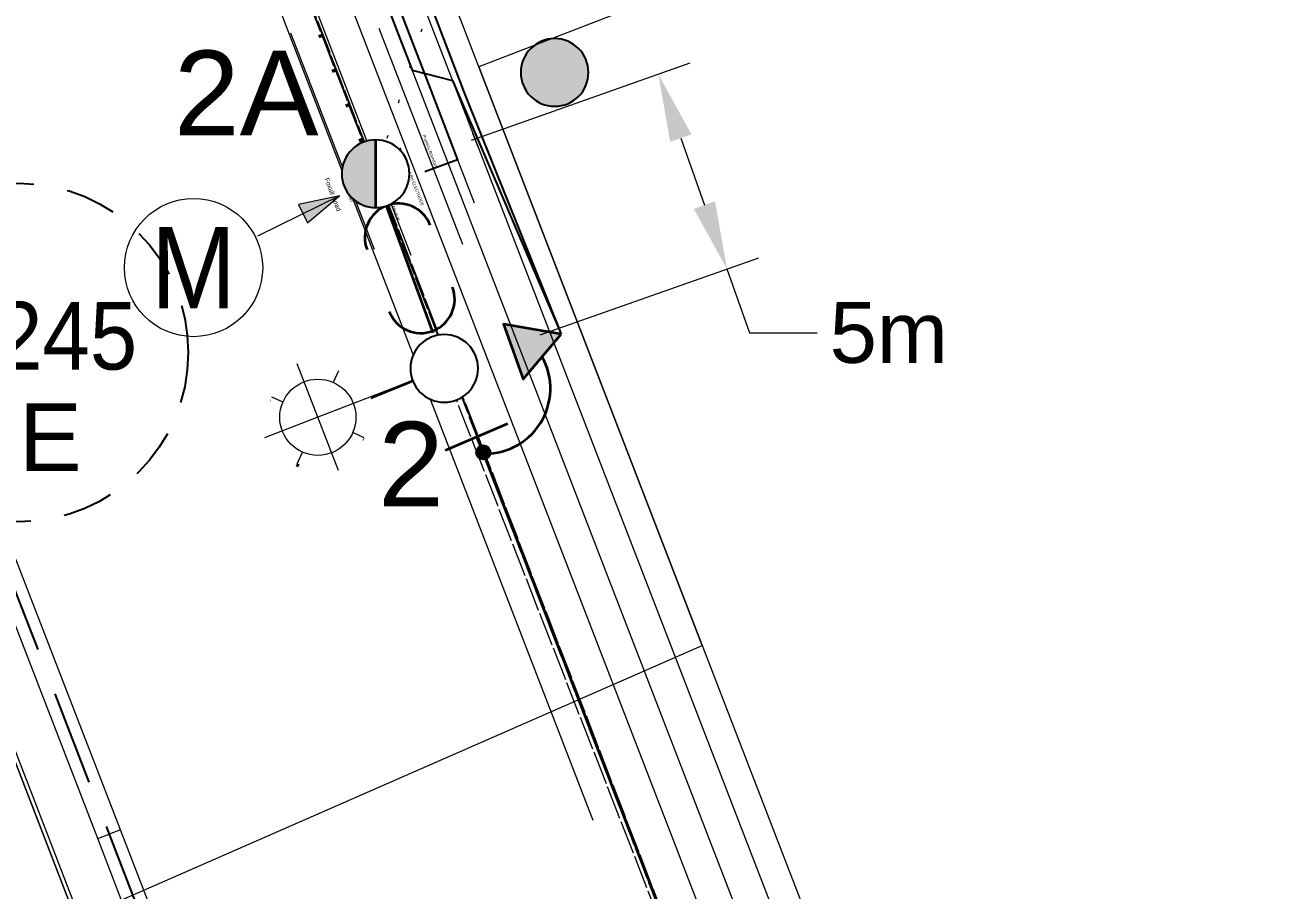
# Model space of a CAD drawing. Header units: metres. Extents: x 0 to 311631, y 0 to 6270612.
# Drawn here: x 311094.46 to 311131.06, y 6270020.09 to 6270045.66 of the extents above; entities that cross this region are included whole.
import ezdxf
from ezdxf import colors
from ezdxf.entities.mleader import LeaderData, LeaderLine
from ezdxf.enums import TextEntityAlignment as Align
from ezdxf.math import Vec2, Vec3

# ---------------------------------------------------------------- set-up
doc = ezdxf.new("R2010")
doc.units = ezdxf.units.M
for name, pattern in [('Cable Exist OH', [1, 1, 0]), ('Cable Remove', [1, 0, -1]), ('Dash', [5, 3, -2]), ('DOT', [6.35, 0, -6.35]), ('IE Trench LV', [6, 4, -2]), ('PHANTOM', [6.15, 3, -0.75, 0.3, -0.75, 0.3, -0.75, 0.3]), ('PHANTOMX2', [6.6, 3, -0.75, 0.2, -0.75, 0.2, -0.75, 0.2, -0.75])]:
    doc.linetypes.add(name, pattern=pattern)
doc.layers.get('0').update_dxf_attribs({"color": 6})
for name, color, linetype, lineweight in [('_User Dimensions', 140, 'Continuous', 13), ('_User Miscellaneous1', 30, 'Continuous', 13), ('_User Miscellaneous2', 31, 'Continuous', 13), ('_User Miscellaneous5', 121, 'Continuous', 13), ('_User Miscellaneous7', 7, 'Continuous', 13), ('_User_HV_Exist', 1, 'Continuous', 35), ('_User_LV_Exist', 5, 'Continuous', 35), ('Cadastre Developer_SP_NEW', 92, 'Continuous', 15), ('Cadastre Land Parcels_SP_EXT', 118, 'Continuous', 15), ('Cadastre Roads_SP_EXT', 218, 'Continuous', 15), ('Mains_HV_EXT', 13, 'Continuous', 25), ('Mains_LV_EXT', 163, 'Continuous', 25), ('Mains_SL_EXT', 131, 'Continuous', 25), ('Services_SP_MOD', 3, 'PHANTOMX2', 20)]:
    doc.layers.add(name, color=color, linetype=linetype, lineweight=lineweight)
doc.layers.add('_User Miscellaneous10', color=252, linetype='Continuous', lineweight=13, plot=False, transparency=0.75)
for name, color, linetype in [('Mains_HV_New_V17', 2, 'Cable x'), ('Mains_LV_New_T84', 2, 'Cable x'), ('Notes_SL_MISC', 4, 'Continuous'), ('SupportsOH_SP_TR_HV_LV_SL_MOD', 3, 'Continuous'), ('SupportsOH_SP_TR_HV_LV_SL_NEW', 2, 'Continuous'), ('Trench_SP_NEW', 2, 'Continuous')]:
    doc.layers.add(name, color=color, linetype=linetype)
doc.styles.add('iecARIAL', font='arial.ttf', dxfattribs={"height": 2})
doc.styles.add('POLE_LABEL', font='arial.ttf', dxfattribs={"height": 2})
doc.styles.add('SL_LABEL', font='arial.ttf', dxfattribs={"height": 2})
doc.styles.get("Standard").update_dxf_attribs({"font": 'arial.ttf'})
doc.linetypes.add('Cable E UG', pattern='A,5,-0.1,["E",Standard,S=1.5,R=0,X=0,Y=-0.75],-1.45', length=6.55)
doc.linetypes.add('Cable New UG', pattern='A,5.5,-0.01,["X",Standard,S=1.8,R=0,X=0,Y=-0.94],-1.7', length=7.21)
doc.linetypes.add('Cable x', pattern='A,4.5,-0.01,["X",Standard,S=1.25,R=0,X=0,Y=-0.65],-1.2', length=5.71)
doc.linetypes.add('IE Trench HV', pattern='A,4,-0.4,["/",Standard,S=2,R=0,X=0.25,Y=-1],-1.6', length=6)
doc.dimstyles.new('1.8mm_1_1000', dxfattribs={"dimtxt": 1.8, "dimasz": 2, "dimexe": 1, "dimexo": 3, "dimgap": 0.5, "dimtad": 0, "dimtoh": 1, "dimlfac": -1, "dimzin": 12, "dimdsep": 46, "dimtxsty": 'Standard', "dimcen": 1, "dimclrd": 256, "dimclre": 256, "dimclrt": 256, "dimazin": 3, "dimtfac": 1, "dimtmove": 0, "dimatfit": 3, "dimfxl": 1, "dimtolj": 1, "dimtzin": 0, "dimlwd": -1, "dimlwe": -1, "dimarcsym": 0})
doc.dimstyles.new('1.8mm_1_50', dxfattribs={"dimtxt": 0.09, "dimasz": 0.1, "dimexe": 0.05, "dimexo": 0.15, "dimgap": 0.025, "dimtad": 0, "dimtoh": 1, "dimlfac": -1, "dimzin": 12, "dimdsep": 46, "dimtxsty": 'Standard', "dimcen": 1, "dimclrd": 256, "dimclre": 256, "dimclrt": 256, "dimazin": 3, "dimtfac": 1, "dimtmove": 0, "dimatfit": 3, "dimfxl": 1, "dimtolj": 1, "dimtzin": 0, "dimlwd": -1, "dimlwe": -1, "dimarcsym": 0})

# ---------------------------------------------------------------- blocks, each defined once
blk = doc.blocks.new('*U507')
at = {"transparency": 33554687}
blk.add_hatch(color=256, dxfattribs=at).paths.add_polyline_path([(-1, 0, 1), (1, 0, 1)])
blk.add_lwpolyline([(-1, 0, 1), (1, 0, 1)], format="xyb", close=True, dxfattribs=at)
at = {"transparency": 33554687, "flags": 8}
blk.add_attdef('pNumber', text='', height=2, dxfattribs=at).set_placement((2.712, 1.75), align=Align.MIDDLE_CENTER)
at = {"transparency": 33554687, "style": 'POLE_LABEL', "flags": 9}
for tag, p in [('STRUCTURE_PLANT_NUMBER', (1.567, -0.722)), ('STREET_CODE', (1.567, -0.95))]:
    blk.add_attdef(tag, text='', height=0.2, dxfattribs=at).set_placement(p, align=Align.MIDDLE_LEFT)
at = {"transparency": 33554687, "flags": 9}
for tag, p in [('OWNED_BY', (1.567, -1.15)), ('SPECIAL_USE', (1.567, -1.55)), ('PARENT', (1.567, -1.35)), ('STATE', (1.567, -1.75)), ('cLV', (1.567, -2.15)), ('USAGE', (1.567, -1.95)), ('hDepth', (1.567, -2.35)), ('hDia', (1.567, -2.55)), ('cHV', (1.567, -2.75)), ('LBRACKET', (1.567, -2.95)), ('LExisting', (1.567, -3.15)), ('LANTNUMBER', (1.567, -3.35)), ('LOther', (1.567, -3.55)), ('LRemove', (1.567, -3.75)), ('LEGEND', (1.567, -3.95)), ('cLinedev', (1.567, -4.15)), ('LOCATION', (1.567, -4.35)), ('pExisting', (1.567, -4.55)), ('PFNUMBER', (1.567, -4.75)), ('pFooting', (1.567, -5.15)), ('NEWPFNUMBER', (1.567, -4.95)), ('pNew', (1.567, -5.35)), ('pRelocate', (1.567, -5.75)), ('pRemove', (1.567, -5.95)), ('pReplace', (1.567, -6.15)), ('pStay', (1.567, -6.35)), ('pType', (1.567, -6.55)), ('cspan', (1.567, -6.75)), ('STREETNAME', (1.567, -6.95)), ('SUBURB', (1.567, -7.15)), ('NOTES', (1.567, -7.35)), ('OPERATED_BY', (1.567, -7.764)), ('MAINTAINED_BY', (1.567, -7.565))]:
    blk.add_attdef(tag, text='', height=0.2, dxfattribs=at).set_placement(p, align=Align.MIDDLE_LEFT)
at = {"transparency": 33554687, "flags": 1}
blk.add_attdef('Z', (1.567, -8.079), '', height=0.2, dxfattribs=at)
blk = doc.blocks.new('*U386')
h = blk.add_hatch(color=256)
h.dxf.hatch_style = 1
h.paths.add_polyline_path([(2.07, 2.822), (0.485, 2.125), (1.881, 1.1)])
h = blk.add_hatch(color=256)
h.dxf.hatch_style = 1
edge = h.paths.add_edge_path()
edge.add_arc((2.102, -1.354), 0.2, -32.7884, 327.2116)
for p, q in [((1.14, -1.924), (2.223, -0.242)), ((1.681, -1.083), (2.102, -1.354))]:
    blk.add_line(p, q)
at = {"flags": 128}
blk.add_lwpolyline([(2.07, 2.822), (0.485, 2.125), (1.881, 1.1)], close=True, dxfattribs=at)
blk.add_circle((2.102, -1.354), 0.2)
blk = doc.blocks.new('*U385')
for tag, height, rotation, flags, p in [('LNUMBER', 1, 201.9506, 8, (-5.307, 6.444)), ('LANTNUMBER', 0.2, 270, 9, (-1.4, 2.6)), ('LOUTREACH', 0.2, 270, 9, (-1.4, 2.2)), ('LOUTREACHVOCAB', 0.2, 270, 9, (-1.4, 2)), ('LRATECODE', 0.2, 270, 9, (-1.4, 1.8)), ('LREMOVE', 0.2, 270, 9, (-1.4, 1.6)), ('LREPLACE', 0.2, 270, 9, (-1.4, 1.4)), ('LTYPE', 0.2, 270, 9, (-1.4, 1.2)), ('LTYPEVOCAB', 0.2, 270, 9, (-1.4, 1)), ('LEGEND', 0.2, 270, 9, (-1.4, 0.8)), ('SUBURB', 0.2, 270, 9, (-1.4, 0.6)), ('STREETNAME', 0.2, 270, 9, (-1.4, 0.4)), ('LOCATION', 0.2, 270, 9, (-1.4, 0.2)), ('LNEW', 0.2, 270, 9, (-6.4, 0)), ('LMASTVOCAB', 0.2, 270, 9, (-6.2, 0)), ('LMAST', 0.2, 270, 9, (-6, 0)), ('LLAMPVOCAB', 0.2, 270, 9, (-5.8, 0)), ('LLAMP', 0.2, 270, 9, (-5.6, 0)), ('LEXIST', 0.2, 270, 9, (-5.4, 0)), ('LCHARGE3PERCENT', 0.2, 270, 9, (-5.2, 0)), ('LCHARGE3', 0.2, 270, 9, (-5, 0)), ('LCHARGE2PERCENT', 0.2, 270, 9, (-4.8, 0)), ('LCHARGE2', 0.2, 270, 9, (-4.6, 0)), ('LCHARGE1PERCENT', 0.2, 270, 9, (-4.4, 0)), ('LCHARGE1', 0.2, 270, 9, (-4.2, 0)), ('LCATEGORY', 0.2, 270, 9, (-4, 0)), ('LBRACKETVOCAB', 0.2, 270, 9, (-3.8, 0)), ('LBRACKET', 0.2, 270, 9, (-3.6, 0)), ('LKINGHEIGHT', 0.2, 270, 9, (-3.4, 0)), ('CREPLACE', 0.2, 270, 9, (-3.2, 0)), ('CREMOVE', 0.2, 270, 9, (-3, 0)), ('CNUMBER', 0.2, 270, 9, (-2.8, 0)), ('CNEW', 0.2, 270, 9, (-2.6, 0)), ('CEXIST', 0.2, 270, 9, (-2.4, 0)), ('USAGE', 0.2, 270, 9, (-2.2, 0)), ('STATE', 0.2, 270, 9, (-2, 0)), ('OWNED_BY', 0.2, 270, 9, (-1.8, 0)), ('ORIENTATION', 0.2, 270, 9, (-1.6, 0)), ('OPERATING_VOLTAGE', 0.2, 270, 9, (-1.4, 0)), ('NOTES', 0.2, 270, 9, (-1.4, 0)), ('NO_PHASES', 0.2, 270, 9, (-1.2, 0)), ('LANTERN_TYPE', 0.2, 270, 9, (-1, 0)), ('LANTERN_PURPOSE', 0.2, 270, 9, (-0.8, 0)), ('CONTROL_TYPE', 0.2, 270, 9, (-0.6, 0)), ('CONSTRUCTED_VOLTAGE', 0.2, 270, 9, (-0.4, 0)), ('MAINTAINED_BY', 0.2, 270, 9, (-1.4, -0.663))]:
    blk.add_attdef(tag, text='', height=height, rotation=rotation, dxfattribs=dict(flags=flags)).set_placement(p, align=Align.MIDDLE_LEFT)
at = {"style": 'SL_LABEL'}
for tag, height, rotation, flags, p in [('ASSET_NUM', 1, 201.9506, 8, (-4.559, 4.589)), ('STREET_CODE', 0.001, 270, 9, (0.001, 0))]:
    blk.add_attdef(tag, text='', height=height, rotation=rotation, dxfattribs=dict(at, flags=flags)).set_placement(p, align=Align.MIDDLE_LEFT)
for tag, p, height, flags in [('Z', (0, 0), 0.001, 1), ('OPERATED_BY', (-1.4, -0.407), 0.2, 9)]:
    blk.add_attdef(tag, p, '', height=height, rotation=270, dxfattribs=dict(flags=flags))
blk.add_wipeout([(-3.716, 6.007), (-3.531, 7.225), (-2.781, 8.203), (-1.563, 8.018), (-0.585, 7.269), (-0.77, 6.05), (-1.52, 5.073), (-2.738, 5.257)])
for p, q in [((1.56, 8.133), (-1.107, 7.058)), ((-2.571, 7.681), (-2.711, 8.029)), ((-1.59, 5.246), (-2.711, 8.029)), ((-1.563, 8.018), (-1.71, 7.673)), ((-0.759, 7.198), (-3.542, 6.077)), ((-3.531, 7.225), (-3.186, 7.078)), ((-3.194, 6.217), (-3.542, 6.077)), ((-0.77, 6.05), (-1.115, 6.197)), ((-2.738, 5.257), (-2.591, 5.602)), ((-1.59, 5.246), (-1.73, 5.594))]:
    blk.add_line(p, q)
blk.add_circle((-2.15, 6.638), 1.125)
blk = doc.blocks.new('*U408')
at = {"flags": 9}
for tag, p in [('LRATECODE', (-7.4, 0)), ('LOUTREACHVOCAB', (-7.2, 0)), ('LOUTREACH', (-7, 0)), ('LANTNUMBER', (-6.6, 0)), ('LNEW', (-6.4, 0)), ('LMASTVOCAB', (-6.2, 0)), ('LMAST', (-6, 0)), ('LLAMPVOCAB', (-5.8, 0)), ('LLAMP', (-5.6, 0)), ('OWNED_BY', (-1.8, 0)), ('ORIENTATION', (-1.6, 0)), ('OPERATING_VOLTAGE', (-1.4, 0)), ('NO_PHASES', (-1.2, 0)), ('LANTERN_TYPE', (-1, 0)), ('LANTERN_PURPOSE', (-0.8, 0)), ('CONTROL_TYPE', (-0.6, 0)), ('CONSTRUCTED_VOLTAGE', (-0.4, 0))]:
    blk.add_attdef(tag, text='', height=0.001, rotation=270, dxfattribs=at).set_placement(p, align=Align.MIDDLE_LEFT)
at = {"style": 'SL_LABEL', "flags": 9}
blk.add_attdef('STREET_CODE', text='', height=0.001, rotation=270, dxfattribs=at).set_placement((0.001, 0), align=Align.MIDDLE_LEFT)
at = {"flags": 1}
blk.add_attdef('Z', (0, 0), '', height=0.001, rotation=270, dxfattribs=at)
at = {"width": 0.9}
blk.add_attdef('LNUMBER', text='', height=1, rotation=201.1244, dxfattribs=at).set_placement((-6.89, -1.59), align=Align.MIDDLE_LEFT)
at = {"flags": 9}
for tag, p in [('LREMOVE', (0, -7.6)), ('LREPLACE', (0, -7.8)), ('LTYPE', (0, -8)), ('LTYPEVOCAB', (0, -8.2)), ('LEGEND', (0, -8.4)), ('SUBURB', (0, -8.6)), ('STREETNAME', (0, -8.8)), ('LOCATION', (0, -9)), ('NOTES', (0, -9.2)), ('MAINTAINED_BY', (0, -9.863))]:
    blk.add_attdef(tag, text='', height=0.001, dxfattribs=at).set_placement(p, align=Align.MIDDLE_LEFT)
blk.add_attdef('OPERATED_BY', (0, -9.607), '', height=0.001, dxfattribs=at)
blk.add_wipeout([(-5.305, -2.05), (-5.103, -0.834), (-4.339, 0.133), (-3.124, -0.07), (-2.157, -0.833), (-2.36, -2.049), (-3.123, -3.016), (-4.338, -2.813)])
for p, q in [((-3.731, -1.442), (-4.339, 0.133)), ((0, 0), (-3.731, -1.442)), ((-3.124, -0.07), (-3.276, -0.413)), ((-5.103, -0.834), (-4.76, -0.986)), ((-3.731, -1.442), (-5.305, -2.05)), ((-3.123, -3.016), (-3.731, -1.442)), ((-2.36, -2.049), (-2.702, -1.897)), ((-4.338, -2.813), (-4.187, -2.47))]:
    blk.add_line(p, q)
blk.add_circle((-3.731, -1.442), 1.125)
for tag, p in [('LEXIST', (-5.4, 0)), ('LCHARGE3PERCENT', (-5.2, 0)), ('LCHARGE3', (-5, 0)), ('LCHARGE2PERCENT', (-4.8, 0)), ('LCHARGE2', (-4.6, 0)), ('LCHARGE1PERCENT', (-4.4, 0)), ('LCHARGE1', (-4.2, 0)), ('LCATEGORY', (-4, 0)), ('LBRACKETVOCAB', (-3.8, 0)), ('LBRACKET', (-3.6, 0)), ('LKINGHEIGHT', (-3.4, 0)), ('CREPLACE', (-3.2, 0)), ('CREMOVE', (-3, 0)), ('CNUMBER', (-2.8, 0)), ('CNEW', (-2.6, 0)), ('CEXIST', (-2.4, 0)), ('USAGE', (-2.2, 0)), ('STATE', (-2, 0))]:
    blk.add_attdef(tag, text='', height=0.001, rotation=270, dxfattribs=at).set_placement(p, align=Align.MIDDLE_LEFT)
blk = doc.blocks.new('*U454')
h = blk.add_hatch(color=256)
h.dxf.hatch_style = 1
h.paths.add_polyline_path([(1.459, 2.633), (1.875, 2.355), (2.223, 3.325)])
blk.add_line((2.223, 3.325), (0.973, 1.455))
at = {"flags": 128}
blk.add_lwpolyline([(1.459, 2.633), (1.875, 2.355), (2.223, 3.325), (1.459, 2.633)], dxfattribs=at)
blk.add_circle((0, 0), 1.7)
at = {"width": 0.9}
blk.add_attdef('CODE', text='', height=1.8, dxfattribs=at).set_placement((0, 0), align=Align.MIDDLE_CENTER)
at = {"flags": 1}
blk.add_attdef('Z', (0, 0), '', height=0.2, dxfattribs=at)
blk = doc.blocks.new('*U357')
blk.add_circle((0, 0), 1)
blk = doc.blocks.new('*U473')
at = {"layer": '_User Miscellaneous7', "transparency": 33554687}
h = blk.add_hatch(color=256, dxfattribs=at)
h.dxf.hatch_style = 1
h.paths.add_polyline_path([(0.025, 0, 1), (-0.025, 0, 1)])
h = blk.add_hatch(color=256, dxfattribs=at)
h.dxf.hatch_style = 1
h.paths.add_polyline_path([(0.025, 0, 1), (-0.025, 0, 1)])
for p, q in [((-0.075, -0.125), (0.075, -0.125)), ((-0.05, -0.1625), (0.05, -0.1625)), ((-0.025, -0.2), (0.025, -0.2)), ((0, -0.025), (0, -0.125))]:
    blk.add_line(p, q, dxfattribs=at)
blk.add_circle((0, 0), 0.025, dxfattribs=at)
at = {"layer": '_User Miscellaneous7', "color": 7, "transparency": 33554687, "insert": (0, -0.3), "char_height": 0.09, "attachment_point": 4, "rotation": 270, "style": 'iecARIAL'}
blk.add_mtext('4.8m ELECTRODE', dxfattribs=at)
blk = doc.blocks.new('*D474')
at = {"layer": '_User Miscellaneous5', "transparency": 16777216}
for p, q in [((311105.656, 6270041.742), (311105.548, 6270042.022)), ((311104.817, 6270041.418), (311104.709, 6270041.698)), ((311104.82, 6270041.687), (311105.003, 6270041.758)), ((311105.473, 6270041.939), (311105.29, 6270041.868))]:
    blk.add_line(p, q, dxfattribs=at)
for points in [[(311105.467, 6270041.955), (311105.479, 6270041.923), (311105.566, 6270041.975)], [(311104.814, 6270041.702), (311104.826, 6270041.671), (311104.727, 6270041.651)]]:
    blk.add_solid(points, dxfattribs=at)
at = {"layer": '_User Miscellaneous5', "transparency": 16777216, "insert": (311105.146, 6270041.813), "char_height": 0.09, "attachment_point": 5, "rotation": 21.1105}
blk.add_mtext('\\A1;1.0m', dxfattribs=at)
blk = doc.blocks.new('POLE_NEW')
at = {"width": 0.9, "flags": 8}
blk.add_attdef('pNumber', text='', height=2, dxfattribs=at).set_placement((3, 3), align=Align.MIDDLE_CENTER)
at = {"style": 'POLE_LABEL', "flags": 9}
for tag, p in [('STRUCTURE_PLANT_NUMBER', (1.145, 0.093)), ('STREET_CODE', (1.145, -0.2))]:
    blk.add_attdef(tag, text='', height=0.2, dxfattribs=at).set_placement(p, align=Align.MIDDLE_LEFT)
at = {"flags": 9}
for tag, height, p in [('OWNED_BY', 0.2, (1.145, -0.4)), ('SPECIAL_USE', 0.2, (1.145, -0.8)), ('PARENT', 0.2, (1.145, -0.6)), ('STATE', 0.2, (1.145, -1)), ('USAGE', 0.2, (1.145, -1.2)), ('cLV', 0.2, (1.145, -1.4)), ('hDepth', 0.2, (1.145, -1.6)), ('hDia', 0.2, (1.145, -1.8)), ('cHV', 0.2, (1.145, -2)), ('LBRACKET', 0.2, (1.145, -2.2)), ('LExisting', 0.2, (1.145, -2.4)), ('LANTNUMBER', 0.2, (1.145, -2.6)), ('LOther', 0.2, (1.145, -2.8)), ('LRemove', 0.2, (1.145, -3)), ('cLinedev', 0.2, (1.145, -3.4)), ('LEGEND', 0.2, (1.145, -3.2)), ('pExisting', 0.2, (1.145, -3.6)), ('PFNUMBER', 0.2, (1.145, -3.8)), ('NEWPFNUMBER', 0.2, (1.145, -4)), ('pFooting', 0.2, (1.145, -4.2)), ('pNew', 0.2, (1.145, -4.4)), ('pRelocate', 0.2, (1.145, -4.8)), ('pRemove', 0.2, (1.145, -5)), ('pReplace', 0.2, (1.145, -5.2)), ('pStay', 0.2, (1.145, -5.4)), ('cspan', 0.2, (1.145, -5.8)), ('pType', 0.2, (1.145, -5.6)), ('SUBURB', 0.2, (1.145, -6)), ('STREETNAME', 0.2, (1.145, -6.2)), ('LOCATION', 0.2, (1.145, -6.4)), ('NOTES', 0.2, (1.145, -6.6)), ('OPERATED_BY', 0.2, (1.145, -6.887)), ('MAINTAINED_BY', 0.001, (1.145, -7.22))]:
    blk.add_attdef(tag, text='', height=height, dxfattribs=at).set_placement(p, align=Align.MIDDLE_LEFT)
at = {"flags": 1}
blk.add_attdef('Z', (1.145, -7.594), '', height=0.001, dxfattribs=at)
blk.add_wipeout([(0.068, 0.998), (-0.058, 0.998), (-0.182, 0.983), (-0.304, 0.953), (-0.421, 0.907), (-0.532, 0.847), (-0.634, 0.774), (-0.725, 0.688), (-0.806, 0.592), (-0.874, 0.486), (-0.928, 0.373), (-0.967, 0.254), (-0.991, 0.13), (-1, 0.005), (-0.993, -0.12), (-0.97, -0.244), (-0.932, -0.363), (-0.879, -0.477), (-0.812, -0.584), (-0.732, -0.681), (-0.641, -0.767), (-0.54, -0.842), (-0.43, -0.903), (-0.314, -0.949), (-0.192, -0.981), (-0.068, -0.998), (0.058, -0.998), (0.182, -0.983), (0.304, -0.953), (0.421, -0.907), (0.532, -0.847), (0.634, -0.774), (0.725, -0.688), (0.806, -0.592), (0.874, -0.486), (0.928, -0.373), (0.967, -0.254), (0.991, -0.13), (1, -0.005), (0.993, 0.12), (0.97, 0.244), (0.932, 0.363), (0.879, 0.477), (0.812, 0.584), (0.732, 0.681), (0.641, 0.767), (0.54, 0.842), (0.43, 0.903), (0.314, 0.949), (0.192, 0.981)])
at = {"lineweight": -3}
blk.add_lwpolyline([(-1, 0, 1), (1, 0, 1)], format="xyb", close=True, dxfattribs=at)
blk = doc.blocks.new('POLE_REPLACE_NEW')
at = {"width": 0.9, "flags": 8}
blk.add_attdef('pNumber', text='', height=2, dxfattribs=at).set_placement((2.5, 2.5), align=Align.MIDDLE_CENTER)
at = {"style": 'POLE_LABEL', "flags": 9}
for tag, p in [('STRUCTURE_PLANT_NUMBER', (1.145, 0.093)), ('STREET_CODE', (1.145, -0.2))]:
    blk.add_attdef(tag, text='', height=0.2, dxfattribs=at).set_placement(p, align=Align.MIDDLE_LEFT)
at = {"flags": 9}
for tag, height, p in [('OWNED_BY', 0.2, (1.145, -0.4)), ('SPECIAL_USE', 0.2, (1.145, -0.8)), ('PARENT', 0.2, (1.145, -0.6)), ('STATE', 0.2, (1.145, -1)), ('USAGE', 0.2, (1.145, -1.2)), ('cLV', 0.2, (1.145, -1.4)), ('hDepth', 0.2, (1.145, -1.6)), ('hDia', 0.2, (1.145, -1.8)), ('cHV', 0.2, (1.145, -2)), ('LBRACKET', 0.2, (1.145, -2.2)), ('LExisting', 0.2, (1.145, -2.4)), ('LANTNUMBER', 0.2, (1.145, -2.6)), ('LOther', 0.2, (1.145, -2.8)), ('LRemove', 0.2, (1.145, -3)), ('cLinedev', 0.2, (1.145, -3.4)), ('LEGEND', 0.2, (1.145, -3.2)), ('pExisting', 0.2, (1.145, -3.6)), ('PFNUMBER', 0.2, (1.145, -3.8)), ('NEWPFNUMBER', 0.2, (1.145, -4)), ('pFooting', 0.2, (1.145, -4.2)), ('pNew', 0.2, (1.145, -4.4)), ('pRelocate', 0.2, (1.145, -4.8)), ('pRemove', 0.2, (1.145, -5)), ('pReplace', 0.2, (1.145, -5.2)), ('pStay', 0.2, (1.145, -5.4)), ('cspan', 0.2, (1.145, -5.8)), ('pType', 0.2, (1.145, -5.6)), ('SUBURB', 0.2, (1.145, -6)), ('STREETNAME', 0.2, (1.145, -6.2)), ('LOCATION', 0.2, (1.145, -6.4)), ('NOTES', 0.2, (1.145, -6.6)), ('OPERATED_BY', 0.2, (1.145, -6.887)), ('MAINTAINED_BY', 0.001, (1.145, -7.22))]:
    blk.add_attdef(tag, text='', height=height, dxfattribs=at).set_placement(p, align=Align.MIDDLE_LEFT)
at = {"flags": 1}
blk.add_attdef('Z', (1.145, -7.594), '', height=0.001, dxfattribs=at)
blk.add_wipeout([(0.068, 0.998), (-0.058, 0.998), (-0.182, 0.983), (-0.304, 0.953), (-0.421, 0.907), (-0.532, 0.847), (-0.634, 0.774), (-0.725, 0.688), (-0.806, 0.592), (-0.874, 0.486), (-0.928, 0.373), (-0.967, 0.254), (-0.991, 0.13), (-1, 0.005), (-0.993, -0.12), (-0.97, -0.244), (-0.932, -0.363), (-0.879, -0.477), (-0.812, -0.584), (-0.732, -0.681), (-0.641, -0.767), (-0.54, -0.842), (-0.43, -0.903), (-0.314, -0.949), (-0.192, -0.981), (-0.068, -0.998), (0.058, -0.998), (0.182, -0.983), (0.304, -0.953), (0.421, -0.907), (0.532, -0.847), (0.634, -0.774), (0.725, -0.688), (0.806, -0.592), (0.874, -0.486), (0.928, -0.373), (0.967, -0.254), (0.991, -0.13), (1, -0.005), (0.993, 0.12), (0.97, 0.244), (0.932, 0.363), (0.879, 0.477), (0.812, 0.584), (0.732, 0.681), (0.641, 0.767), (0.54, 0.842), (0.43, 0.903), (0.314, 0.949), (0.192, 0.981)])
at = {"ltscale": 10}
h = blk.add_hatch(color=256, dxfattribs=at)
h.dxf.hatch_style = 1
h.paths.add_polyline_path([(0, 0.998), (-0.058, 0.998), (-0.182, 0.983), (-0.304, 0.953), (-0.421, 0.907), (-0.532, 0.847), (-0.634, 0.774), (-0.725, 0.688), (-0.806, 0.592), (-0.874, 0.486), (-0.928, 0.373), (-0.967, 0.254), (-0.991, 0.13), (-1, 0.005), (-0.993, -0.12), (-0.97, -0.244), (-0.932, -0.363), (-0.879, -0.477), (-0.812, -0.584), (-0.732, -0.681), (-0.641, -0.767), (-0.54, -0.842), (-0.43, -0.903), (-0.314, -0.949), (-0.192, -0.981), (-0.068, -0.998), (0, -0.998)])
blk.add_line((0, 1), (0, -1), dxfattribs=at)
at = {"lineweight": -3}
blk.add_lwpolyline([(-1, 0, 1), (1, 0, 1)], format="xyb", close=True, dxfattribs=at)
blk = doc.blocks.new('*D506')
at = {"layer": '_User Dimensions', "transparency": 16777216}
for p, q in [((311107.65, 6270042.254), (311114.11, 6270044.529)), ((311113.831, 6270042.31), (311114.527, 6270040.332)), ((311109.675, 6270036.504), (311116.135, 6270038.778)), ((311115.192, 6270038.446), (311115.856, 6270036.559)), ((311115.856, 6270036.559), (311117.856, 6270036.559))]:
    blk.add_line(p, q, dxfattribs=at)
for points in [[(311114.146, 6270042.421), (311113.517, 6270042.199), (311113.167, 6270044.197)], [(311114.842, 6270040.443), (311114.213, 6270040.222), (311115.192, 6270038.446)]]:
    blk.add_solid(points, dxfattribs=at)
at = {"layer": '_User Dimensions', "transparency": 16777216, "insert": (311119.969, 6270036.559), "char_height": 1.8, "attachment_point": 5}
blk.add_mtext('\\A1;5m', dxfattribs=at)
blk = doc.blocks.new('*U509')
at = {"linetype": 'Dash', "ltscale": 0.5, "transparency": 33554687}
blk.add_circle((0, 0), 5, dxfattribs=at)
at = {"linetype": 'DOT', "ltscale": 10, "transparency": 33554687, "insert": (0, -1.5), "char_height": 2, "attachment_point": 2, "style": 'iecARIAL'}
blk.add_mtext('PE', dxfattribs=at)
at = {"transparency": 33554687, "width": 0.9, "flags": 4}
blk.add_attdef('SL14', text='', height=2, dxfattribs=at).set_placement((0, 0.5), align=Align.MIDDLE)
at = {"transparency": 33554687, "flags": 1}
blk.add_attdef('Z', (0, 0), '', height=0.2, dxfattribs=at)

msp = doc.modelspace()

# ---------------------------------------------------------------- linework, layer by layer
at = {"layer": '_User Miscellaneous1', "ltscale": 0.5}
for p, q in [((311096.614, 6270021.62), (311093.525, 6270029.614)), ((311097.286, 6270021.879), (311094.197, 6270029.874)), ((311097.286, 6270021.879), (311096.95, 6270021.75)), ((311098.31, 6270019.23), (311097.286, 6270021.879)), ((311096.614, 6270021.62), (311096.95, 6270021.75)), ((311097.531, 6270019.248), (311096.614, 6270021.62))]:
    msp.add_line(p, q, dxfattribs=at)
at = {"layer": '_User Miscellaneous1', "linetype": 'Cable Remove', "lineweight": 50}
msp.add_lwpolyline([(311104.803, 6270041.18), (311095.613, 6270064.805)], dxfattribs=at)
at = {"layer": '_User Miscellaneous10', "flags": 128}
for points in [[(311105.87, 6270038.843), (311082.129, 6270100.303), (311085.76, 6270108.505), (311165.343, 6270139.247), (311173.545, 6270135.616), (311194.539, 6270081.267)], [(311107.839, 6270042.071), (311107.695, 6270042.444)]]:
    msp.add_lwpolyline(points, dxfattribs=at)
at = {"layer": '_User Miscellaneous10', "color": 4, "flags": 128}
msp.add_lwpolyline([(311107.738, 6270040.389), (311106.889, 6270042.587)], dxfattribs=at)
at = {"layer": '_User_HV_Exist', "linetype": 'Cable Exist OH'}
msp.add_lwpolyline([(311127.135, 6269983.547), (311107.999, 6270033.028)], dxfattribs=at)
at = {"layer": '_User_LV_Exist', "linetype": 'Cable Exist OH'}
for points in [[(311111.915, 6270022.895), (311107.999, 6270033.028)], [(311127.157, 6269983.484), (311111.915, 6270022.895)]]:
    msp.add_lwpolyline(points, dxfattribs=at)
at = {"layer": '_User_LV_Exist'}
msp.add_arc((311108.048, 6270034.918), 1.932, 265.8111, 28.9581, dxfattribs=at)
at = {"layer": 'Cadastre Developer_SP_NEW', "linetype": 'Continuous'}
msp.add_lwpolyline([(311213.442, 6270009.668), (311215.735, 6270014.833), (311191.811, 6270076.821), (311107.866, 6270044.418), (311131.772, 6269982.458), (311136.94, 6269980.169), (311213.442, 6270009.668)], close=True, dxfattribs=at)
at = {"layer": 'Cadastre Developer_SP_NEW'}
msp.add_lwpolyline([(311066.189, 6270019.096), (311092.26, 6270029.171), (311096.081, 6270019.283), (311093.791, 6270014.11), (311071.451, 6270005.477)], close=True, dxfattribs=at)
at = {"layer": 'Cadastre Land Parcels_SP_EXT', "linetype": 'Continuous'}
for points in [[(311213.442, 6270009.668), (311215.735, 6270014.833), (311191.811, 6270076.821), (311107.866, 6270044.418), (311131.772, 6269982.458), (311136.94, 6269980.169), (311213.442, 6270009.668)], [(311093.685, 6270014.051), (311095.977, 6270019.222), (311094.035, 6270024.247), (311092.16, 6270029.1), (311066.098, 6270019.03), (311071.355, 6270005.425), (311093.685, 6270014.051)]]:
    msp.add_lwpolyline(points, close=True, dxfattribs=at)
at = {"layer": 'Cadastre Roads_SP_EXT', "linetype": 'Continuous'}
msp.add_lwpolyline([(311114.462, 6270027.32), (311107.866, 6270044.418), (311106.766, 6270047.289), (311078.537, 6270120.407), (311053.152, 6270186.178), (311045.112, 6270183.245), (311034.138, 6270179.239), (311063.705, 6270102.717), (311059.977, 6270101.277), (311065.147, 6270098.987), (311073.603, 6270077.108), (311078.242, 6270065.106), (311082.882, 6270053.104), (311087.521, 6270041.101), (311092.16, 6270029.1), (311094.035, 6270024.247), (311095.977, 6270019.222), (311114.462, 6270027.32)], close=True, dxfattribs=at)
at = {"layer": 'Mains_HV_EXT', "linetype": 'Cable Exist OH'}
msp.add_lwpolyline([(311128.039, 6269981.217), (311095.427, 6270065.646)], dxfattribs=at)
at = {"layer": 'Mains_HV_New_V17', "color": 2, "linetype": 'Cable New UG', "flags": 128}
msp.add_lwpolyline([(311098.903, 6270065.998), (311104.562, 6270051.172), (311107.453, 6270043.599), (311107.453, 6270043.599), (311110.296, 6270036.516)], dxfattribs=at)
at = {"layer": 'Mains_LV_EXT', "linetype": 'Cable Exist OH'}
for points in [[(311111.915, 6270022.895), (311085.825, 6270090.506)], [(311128.026, 6269981.222), (311111.915, 6270022.895)]]:
    msp.add_lwpolyline(points, dxfattribs=at)
at = {"layer": 'Mains_LV_New_T84', "color": 2, "linetype": 'Cable x', "flags": 128}
msp.add_lwpolyline([(311097.315, 6270066.506), (311105.9, 6270044.316), (311107.088, 6270044.014), (311110.296, 6270036.516)], dxfattribs=at)
at = {"layer": 'Mains_SL_EXT', "linetype": 'Cable Exist OH'}
msp.add_lwpolyline([(311111.915, 6270022.895), (311085.825, 6270090.506), (311085.813, 6270090.538)], dxfattribs=at)
at = {"layer": 'Services_SP_MOD', "linetype": 'Cable Remove'}
msp.add_lwpolyline([(311104.82, 6270041.258), (311107.74, 6270050.338)], dxfattribs=at)
at = {"layer": 'Trench_SP_NEW', "linetype": 'IE Trench HV', "flags": 128}
msp.add_lwpolyline([(311098.087, 6270065.374), (311106.333, 6270044.028), (311107.242, 6270041.672), (311106.274, 6270041.314)], dxfattribs=at)
at = {"layer": 'Trench_SP_NEW', "linetype": 'IE Trench LV', "ltscale": 0.7, "flags": 128}
msp.add_lwpolyline([(311093.833, 6270029.816), (311097.92, 6270019.239), (311095.061, 6270012.778), (311072.064, 6270003.892)], dxfattribs=at)

# ---------------------------------------------------------------- block references
at = {"layer": '_User_LV_Exist', "rotation": 326.2068594584956}
msp.add_blockref('*U386', (311107.006, 6270035.322), dxfattribs=at)
at = {"layer": 'SupportsOH_SP_TR_HV_LV_SL_MOD'}
msp.add_blockref('*U507', (311110.105, 6270044.249), dxfattribs=at)

# ---------------------------------------------------------------- next in the draw order: block references
at = {"layer": '_User_LV_Exist', "linetype": 'Cable E UG', "lineweight": -3}
msp.add_blockref('*U385', (311105.243, 6270027.358), dxfattribs=at)

# ---------------------------------------------------------------- next in the draw order: block references
at = {"layer": '_User Miscellaneous1'}
msp.add_blockref('*U408', (311106.845, 6270035.507), dxfattribs=at)

# ---------------------------------------------------------------- next in the draw order: linework, layer by layer
at = {"layer": '_User Miscellaneous1', "linetype": 'Cable Exist OH'}
msp.add_lwpolyline([(311128.026, 6269981.222), (311106.845, 6270035.507)], dxfattribs=at)
at = {"layer": '_User Miscellaneous10', "flags": 128}
for points in [[(311111.245, 6270022.153), (311081.047, 6270100.329), (311085.013, 6270109.289), (311165.369, 6270140.329), (311174.329, 6270136.362), (311195.472, 6270081.628)], [(311121.52, 6270001.103), (311083.211, 6270100.277), (311086.507, 6270107.722), (311165.317, 6270138.165), (311172.762, 6270134.869), (311193.606, 6270080.907)], [(311122.453, 6270001.463), (311084.293, 6270100.251), (311087.254, 6270106.938), (311165.291, 6270137.083), (311171.978, 6270134.122), (311192.674, 6270080.547)], [(311123.386, 6270001.823), (311085.375, 6270100.225), (311088, 6270106.155), (311165.265, 6270136.001), (311171.195, 6270133.376), (311191.741, 6270080.186)]]:
    msp.add_lwpolyline(points, dxfattribs=at)
at = {"layer": 'Cadastre Developer_SP_NEW', "linetype": 'Continuous'}
msp.add_lwpolyline([(311094.035, 6270024.247), (311065.064, 6270099.2), (311060.447, 6270101.243), (310824.859, 6270010.227), (310825.133, 6270009.507), (310849.703, 6270019.004), (310854.872, 6270016.717), (310883.578, 6269942.956), (310912.155, 6269868.528), (310909.868, 6269863.359), (310885.313, 6269853.874), (310885.396, 6269853.658), (311124.288, 6269945.944), (311094.035, 6270024.247)], close=True, dxfattribs=at)

# ---------------------------------------------------------------- next in the draw order: leaders
at = {"layer": 'Cadastre Developer_SP_NEW'}
ml = msp.add_multileader_mtext('Standard', dxfattribs=at)
ml.set_content('{\\C7;CONSTRUCTED UNDER URS18697}', color=256)
ml.set_leader_properties()
ml.build(insert=Vec2(0, 0))
ml.multileader.update_dxf_attribs({"leader_type": 2, "has_text_frame": 1, "text_left_attachment_type": 2, "text_right_attachment_type": 2, "dogleg_length": 0.01, "arrow_head_size": 2.5})
ctx = ml.context
ctx.base_point, ctx.char_height, ctx.arrow_head_size, ctx.landing_gap_size, ctx.plane_origin, ctx.plane_x_axis, ctx.plane_y_axis = Vec3(311107.02, 6270147.183), 1.8, 2.5, 1, Vec3(312440.418, 6270586.164), Vec3(0.932823, 0.360336), Vec3(-0.360336, 0.932823)
ctx.left_attachment, ctx.right_attachment, ctx.text_align_type = 2, 2, 1
notes = []
notes.append((ctx, [(0, (0, 0, 0), (0, 0), (1, 0), 1, [])]))
ctx.mtext.insert, ctx.mtext.text_direction, ctx.mtext.rotation, ctx.mtext.width, ctx.mtext.defined_height, ctx.mtext.alignment, ctx.mtext.flow_direction = Vec3(311127.057, 6270155.921), Vec3(0.932823, 0.360336), 0.368628, 65.08133, 51.825, 2, 5
ctx.mtext.has_bg_fill, ctx.mtext.bg_color, ctx.mtext.bg_scale_factor, ctx.mtext.bg_transparency, ctx.mtext.use_window_bg_color = 1, -1073741824, 2, 0, 1
for ctx, leaders in notes:
    for number, flags, end, landing, length, lines in leaders:
        leader = LeaderData()
        leader.index, (leader.has_last_leader_line, leader.has_dogleg_vector, leader.attachment_direction) = number, flags
        leader.last_leader_point, leader.dogleg_vector, leader.dogleg_length = Vec3(end), Vec3(landing), length
        for number, points, colour, breaks in lines:
            line = LeaderLine()
            line.index, line.vertices, line.color, line.breaks = number, Vec3.list(points), colors.encode_raw_color(colour), breaks
            leader.lines.append(line)
        ctx.leaders.append(leader)

# ---------------------------------------------------------------- next in the draw order: hatches: boundary and pattern name
at = {"layer": '_User Miscellaneous5', "transparency": 33554687}
h = msp.add_hatch(color=256, dxfattribs=at)
h.dxf.hatch_style = 1
edge = h.paths.add_edge_path()
edge.add_arc((311104.882, 6270041.282), 0.025, 21.1105, 381.1105)
h = msp.add_hatch(color=256, dxfattribs=at)
h.dxf.hatch_style = 1
h.paths.add_polyline_path([(311105.06, 6270040.788), (311105.107, 6270040.699), (311105.083, 6270040.797)])

# ---------------------------------------------------------------- next in the draw order: linework, layer by layer
at = {"layer": '_User Miscellaneous5', "ltscale": 0.1, "transparency": 33554687, "flags": 128}
for points in [[(311102.309, 6270045.418), (311104.781, 6270039.028)], [(311104.916, 6270045.562), (311107.388, 6270039.173)]]:
    msp.add_lwpolyline(points, dxfattribs=at)
at = {"layer": '_User Miscellaneous5', "linetype": 'PHANTOM', "transparency": 33554687, "flags": 128}
msp.add_lwpolyline([(311104.871, 6270041.278), (311105.71, 6270041.602)], dxfattribs=at)
at = {"layer": '_User Miscellaneous5', "transparency": 33554687, "flags": 128}
for points in [[(311104.873, 6270041.306), (311105.071, 6270040.792)], [(311105.06, 6270040.788), (311105.083, 6270040.797)]]:
    msp.add_lwpolyline(points, dxfattribs=at)
msp.add_lwpolyline([(311105.06, 6270040.788), (311105.107, 6270040.699), (311105.083, 6270040.797)], close=True, dxfattribs=at)
at = {"layer": '_User Miscellaneous5', "linetype": 'PHANTOM', "ltscale": 3, "transparency": 33554687}
msp.add_circle((311104.882, 6270041.282), 0.025, dxfattribs=at)

# ---------------------------------------------------------------- next in the draw order: block references
at = {"layer": '_User Miscellaneous2'}
ref = msp.add_blockref('*U454', (311099.445, 6270038.485), dxfattribs=dict(at, xscale=1.2, yscale=1.2, zscale=1.2, rotation=329.9999999999999))
ref.add_attrib('CODE', 'M', dxfattribs={"layer": '0', "height": 2.4, "width": 0.9}).set_placement((311099.445, 6270038.485), align=Align.MIDDLE_CENTER)
at = {"layer": '_User Miscellaneous5', "color": 7, "transparency": 33554687, "rotation": 21.11053582421751}
msp.add_blockref('*U473', (311105.71, 6270041.602), dxfattribs=at)
at = {"layer": '_User Miscellaneous5', "transparency": 33554687, "xscale": 0.1, "yscale": 0.1, "zscale": 0.1, "rotation": 291.1105358242175}
msp.add_blockref('*U357', (311104.777, 6270041.242), dxfattribs=at)
at = {"layer": 'SupportsOH_SP_TR_HV_LV_SL_NEW', "color": 1, "transparency": 33554687}
ref = msp.add_blockref('POLE_NEW', (311106.845, 6270035.507), dxfattribs=at)
ref.add_attrib('pNumber', '2', dxfattribs={"layer": '0', "transparency": 33554687, "height": 2.5}).set_placement((311105.866, 6270032.681), align=Align.MIDDLE_CENTER)

# ---------------------------------------------------------------- next in the draw order: texts
at = {"layer": '_User Miscellaneous5', "color": 7, "transparency": 33554687, "attachment_point": 5}
for s, insert, char_height, rotation in [('Property Boundary', (311106.419, 6270041.916), 0.09, 291.1105), ('14m\\PInsulated', (311105.29, 6270041.44), 0.1, 21.1105), ('Foxall Road', (311103.556, 6270040.646, 72.52), 0.14, 291.1105), ('Edge of Road', (311103.978, 6270040.785, 72.52), 0.09, 291.1105)]:
    msp.add_mtext(s, dxfattribs=dict(at, insert=insert, char_height=char_height, rotation=rotation))
at = {"layer": '_User Miscellaneous5', "color": 7, "transparency": 33554687, "insert": (311104.365, 6270041.426), "char_height": 0.1, "attachment_point": 5}
msp.add_mtext('Pole No. 2', dxfattribs=at)
at = {"layer": '_User Miscellaneous5', "color": 7, "transparency": 33554687, "insert": (311105.111, 6270040.659), "char_height": 0.1, "width": 1.01305, "attachment_point": 4, "rotation": 291.1105}
msp.add_mtext('To LV Neutral Conductor', dxfattribs=at)

# ---------------------------------------------------------------- next in the draw order: dimensions: what is measured, and where the dimension line sits
at = {"layer": '_User Miscellaneous5', "color": 7, "transparency": 33554687}
dim = msp.add_aligned_dim(p1=(311105.71, 6270041.602), p2=(311104.871, 6270041.278), distance=-0.4, text='1.0m', dimstyle='1.8mm_1_50', dxfattribs=at)
dim.commit()
dim.dimension.update_dxf_attribs({"geometry": '*D474', "text_midpoint": (311105.146, 6270041.813)})

# ---------------------------------------------------------------- next in the draw order: linework, layer by layer
at = {"layer": '_User Miscellaneous1', "transparency": 33554687}
msp.add_arc((311106.155, 6270037.551), 1, 201.1727, 21.1727, dxfattribs=at)
at = {"layer": '_User_LV_Exist', "transparency": 33554687}
msp.add_arc((311106.155, 6270037.551), 1, 201.1727, 21.1727, dxfattribs=at)

# ---------------------------------------------------------------- next in the draw order: block references
at = {"layer": 'SupportsOH_SP_TR_HV_LV_SL_NEW', "color": 1, "transparency": 33554687}
ref = msp.add_blockref('POLE_REPLACE_NEW', (311104.82, 6270041.258), dxfattribs=at)
ref.add_attrib('pNumber', '2A', dxfattribs={"layer": '0', "transparency": 33554687, "height": 2.5}).set_placement((311100.999, 6270043.645), align=Align.MIDDLE_CENTER)

# ---------------------------------------------------------------- next in the draw order: linework, layer by layer
at = {"layer": '_User Miscellaneous1', "ltscale": 0.3, "transparency": 33554687}
msp.add_line((311106.521, 6270036.556), (311105.139, 6270040.311), dxfattribs=at)
at = {"layer": '_User Miscellaneous1', "transparency": 33554687}
msp.add_arc((311105.5, 6270039.378), 1, 21.1727, 201.1727, dxfattribs=at)

# ---------------------------------------------------------------- next in the draw order: block references
at = {"layer": 'Notes_SL_MISC', "linetype": 'ByBlock', "lineweight": -2, "transparency": 33554687}
ref = msp.add_blockref('*U509', (311094.284, 6270035.975), dxfattribs=at)
ref.add_attrib('SL14', '10245', dxfattribs={"layer": '0', "ltscale": 10, "height": 2, "width": 0.9}).set_placement((311094.284, 6270036.475), align=Align.MIDDLE)

# ---------------------------------------------------------------- next in the draw order: dimensions: what is measured, and where the dimension line sits
at = {"layer": '_User Dimensions', "transparency": 33554687}
dim = msp.add_aligned_dim(p1=(311104.82, 6270041.258), p2=(311106.845, 6270035.507), distance=8.849, text='5m', dimstyle='1.8mm_1_1000', dxfattribs=at)
dim.commit()
dim.dimension.update_dxf_attribs({"geometry": '*D506', "text_midpoint": (311119.969, 6270036.559)})

# ---------------------------------------------------------------- next in the draw order: block references
at = {"layer": '_User_LV_Exist', "color": 1, "transparency": 33554687}
ref = msp.add_blockref('POLE_REPLACE_NEW', (311104.82, 6270041.258), dxfattribs=at)
ref.add_attrib('pNumber', '2A', dxfattribs={"layer": '0', "transparency": 33554687, "height": 2.5}).set_placement((311100.999, 6270043.645), align=Align.MIDDLE_CENTER)
ref = msp.add_blockref('POLE_NEW', (311106.845, 6270035.507), dxfattribs=at)
ref.add_attrib('pNumber', '2', dxfattribs={"layer": '0', "transparency": 33554687, "height": 2.5}).set_placement((311105.866, 6270032.681), align=Align.MIDDLE_CENTER)

# ---------------------------------------------------------------- next in the draw order: linework, layer by layer
at = {"layer": '_User_HV_Exist', "ltscale": 0.3, "transparency": 33554687}
msp.add_line((311106.521, 6270036.556), (311105.139, 6270040.311), dxfattribs=at)
at = {"layer": '_User_HV_Exist', "transparency": 33554687}
for centre, start, end in [((311105.5, 6270039.378), 21.1727, 201.1727), ((311106.155, 6270037.551), 201.1727, 21.1727)]:
    msp.add_arc(centre, 1, start, end, dxfattribs=at)
at = {"layer": '_User_LV_Exist', "ltscale": 0.3, "transparency": 33554687}
msp.add_line((311106.521, 6270036.556), (311105.139, 6270040.311), dxfattribs=at)
at = {"layer": '_User_LV_Exist', "transparency": 33554687}
msp.add_arc((311105.5, 6270039.378), 1, 21.1727, 201.1727, dxfattribs=at)

# ---------------------------------------------------------------- next in the draw order: block references
at = {"layer": '_User_HV_Exist', "color": 1, "transparency": 33554687}
ref = msp.add_blockref('POLE_REPLACE_NEW', (311104.82, 6270041.258), dxfattribs=at)
ref.add_attrib('pNumber', '2A', dxfattribs={"layer": '0', "transparency": 33554687, "height": 2.5}).set_placement((311100.999, 6270043.645), align=Align.MIDDLE_CENTER)
ref = msp.add_blockref('POLE_NEW', (311106.845, 6270035.507), dxfattribs=at)
ref.add_attrib('pNumber', '2', dxfattribs={"layer": '0', "transparency": 33554687, "height": 2.5}).set_placement((311105.866, 6270032.681), align=Align.MIDDLE_CENTER)

# ---------------------------------------------------------------- next in the draw order: linework, layer by layer
at = {"layer": '_User_HV_Exist', "transparency": 33554687}
msp.add_arc((311108.048, 6270034.918), 1.932, 265.8111, 28.9581, dxfattribs=at)

# ---------------------------------------------------------------- next in the draw order: block references
at = {"layer": '_User_HV_Exist', "transparency": 33554687, "rotation": 326.2068594584956}
msp.add_blockref('*U386', (311107.006, 6270035.322), dxfattribs=at)

doc.saveas('drawing.dxf')
